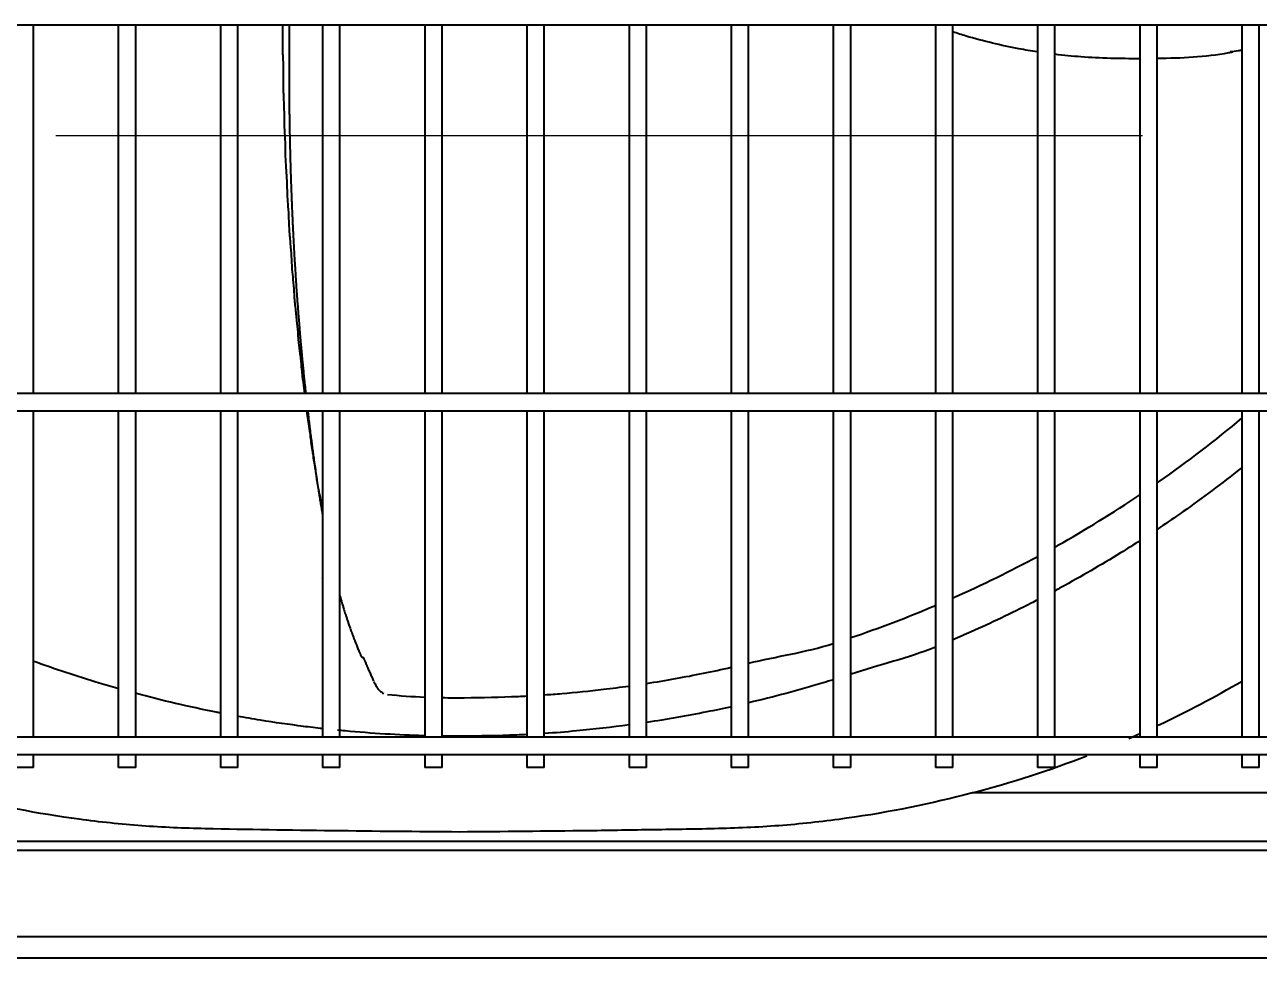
# Model space of a CAD drawing. Extents: x 58467 to 79089, y -33726 to -17391.
# Drawn here: x 78393.73 to 78422.12, y -19757.97 to -19736.5 of the extents above; entities that cross this region are included whole.
import ezdxf
from ezdxf.enums import TextEntityAlignment as Align

# ---------------------------------------------------------------- set-up
doc = ezdxf.new("R2010")
doc.units = 0
doc.header["$LTSCALE"] = 100
doc.linetypes.add('DASHDOT2', pattern=[0.5, 0.25, -0.125, 0, -0.125])
doc.layers.add('+ENTE-ST-DOSEME USTU KONDDRENAJ', color=110, linetype='DOSEMEUSTUKONDENSDRENAJ_LINE', lineweight=40)
doc.layers.add('BA_axis', color=5, linetype='DASHDOT2')
doc.styles.add('text1', font='arial.ttf', dxfattribs={"height": 20})
doc.linetypes.add('DOSEMEUSTUKONDENSDRENAJ_LINE', pattern='A,300,-40,["CD",Standard,S=15,R=0,X=-35,Y=-7.5],0', length=340)

# ---------------------------------------------------------------- blocks, each defined once
blk = doc.blocks.new('*U176')
blk.add_line((0, 0), (0, -696))
at = {"linetype": 'Continuous', "style": 'text1'}
blk.add_attdef('1', text='', height=40, dxfattribs=at).set_placement((0, 38), align=Align.MIDDLE)
blk = doc.blocks.new('AXIS')
at = {"layer": 'BA_axis', "xscale": -1, "rotation": 270}
blk.add_blockref('*U176', (4176.09, -32187.267), dxfattribs=at)
blk = doc.blocks.new('4. KAT SOL')
at = {"color": 3}
for p, q in [((54065.897, -32437.586, -3.539), (54184.259, -32437.586, -3.539)), ((54084.517, -32446.064, -3.539), (54084.517, -32437.585, -3.539)), ((54086.467, -32437.585, -3.539), (54086.467, -32446.064, -3.539)), ((54086.867, -32446.064, -3.539), (54086.867, -32437.585, -3.539)), ((54088.816, -32437.585, -3.539), (54088.816, -32446.064, -3.539)), ((54089.216, -32446.064, -3.539), (54089.216, -32437.585, -3.539)), ((54091.166, -32437.585, -3.539), (54091.166, -32446.064, -3.539)), ((54091.566, -32446.064, -3.539), (54091.566, -32437.585, -3.539)), ((54093.516, -32437.585, -3.539), (54093.516, -32446.064, -3.539)), ((54093.916, -32446.064, -3.539), (54093.916, -32437.585, -3.539)), ((54095.865, -32437.585, -3.539), (54095.865, -32446.064, -3.539)), ((54096.265, -32446.064, -3.539), (54096.265, -32437.585, -3.539)), ((54098.215, -32437.585, -3.539), (54098.215, -32446.064, -3.539)), ((54098.615, -32446.064, -3.539), (54098.615, -32437.585, -3.539)), ((54100.565, -32437.585, -3.539), (54100.565, -32446.064, -3.539)), ((54100.965, -32446.064, -3.539), (54100.965, -32437.585, -3.539)), ((54102.914, -32437.585, -3.539), (54102.914, -32446.064, -3.539)), ((54103.314, -32446.064, -3.539), (54103.314, -32437.585, -3.539)), ((54105.264, -32437.585, -3.539), (54105.264, -32446.064, -3.539)), ((54105.664, -32446.064, -3.539), (54105.664, -32437.585, -3.539)), ((54107.613, -32437.585, -3.539), (54107.613, -32446.064, -3.539)), ((54108.013, -32446.064, -3.539), (54108.013, -32437.585, -3.539)), ((54109.963, -32437.585, -3.539), (54109.963, -32446.064, -3.539)), ((54110.363, -32446.064, -3.539), (54110.363, -32437.585, -3.539)), ((54112.313, -32437.585, -3.539), (54112.313, -32446.064, -3.539)), ((54112.713, -32446.064, -3.539), (54112.713, -32437.585, -3.539)), ((54184.259, -32446.064, -3.539), (54065.897, -32446.064, -3.539)), ((54065.897, -32446.464, -3.539), (54184.259, -32446.464, -3.539)), ((54084.517, -32453.969, -3.539), (54084.517, -32446.464, -3.539)), ((54086.467, -32446.464, -3.539), (54086.467, -32453.969, -3.539)), ((54086.867, -32453.969, -3.539), (54086.867, -32446.464, -3.539)), ((54088.816, -32446.464, -3.539), (54088.816, -32453.969, -3.539)), ((54089.216, -32453.969, -3.539), (54089.216, -32446.464, -3.539)), ((54091.166, -32446.464, -3.539), (54091.166, -32453.969, -3.539)), ((54091.566, -32453.969, -3.539), (54091.566, -32446.464, -3.539)), ((54093.516, -32446.464, -3.539), (54093.516, -32453.969, -3.539)), ((54093.916, -32453.969, -3.539), (54093.916, -32446.464, -3.539)), ((54095.865, -32446.464, -3.539), (54095.865, -32453.969, -3.539)), ((54096.265, -32453.969, -3.539), (54096.265, -32446.464, -3.539)), ((54098.215, -32446.464, -3.539), (54098.215, -32453.969, -3.539)), ((54098.615, -32453.969, -3.539), (54098.615, -32446.464, -3.539)), ((54100.565, -32446.464, -3.539), (54100.565, -32453.969, -3.539)), ((54100.965, -32453.969, -3.539), (54100.965, -32446.464, -3.539)), ((54102.914, -32446.464, -3.539), (54102.914, -32453.969, -3.539)), ((54103.314, -32453.969, -3.539), (54103.314, -32446.464, -3.539)), ((54105.264, -32446.464, -3.539), (54105.264, -32453.969, -3.539)), ((54105.664, -32453.969, -3.539), (54105.664, -32446.464, -3.539)), ((54107.613, -32446.464, -3.539), (54107.613, -32453.969, -3.539)), ((54108.013, -32453.969, -3.539), (54108.013, -32446.464, -3.539)), ((54109.963, -32446.464, -3.539), (54109.963, -32453.969, -3.539)), ((54110.363, -32453.969, -3.539), (54110.363, -32446.464, -3.539)), ((54112.313, -32446.464, -3.539), (54112.313, -32453.969, -3.539)), ((54112.713, -32453.969, -3.539), (54112.713, -32446.464, -3.539)), ((54091.159, -32450.321, -3.539), (54091.166, -32450.321, -3.539)), ((54091.159, -32450.321, -3.539), (54091.166, -32450.334, -3.539)), ((54177.76, -32453.969, -3.539), (54072.305, -32453.969, -3.539)), ((54072.305, -32454.369, -3.539), (54177.76, -32454.369, -3.539)), ((54084.517, -32454.669, -3.539), (54084.517, -32454.369, -3.539)), ((54086.467, -32454.369, -3.539), (54086.467, -32454.669, -3.539)), ((54086.867, -32454.669, -3.539), (54086.867, -32454.369, -3.539)), ((54088.816, -32454.369, -3.539), (54088.816, -32454.669, -3.539)), ((54089.216, -32454.669, -3.539), (54089.216, -32454.369, -3.539)), ((54091.166, -32454.369, -3.539), (54091.166, -32454.669, -3.539)), ((54091.566, -32454.669, -3.539), (54091.566, -32454.369, -3.539)), ((54093.516, -32454.369, -3.539), (54093.516, -32454.669, -3.539)), ((54093.916, -32454.669, -3.539), (54093.916, -32454.369, -3.539)), ((54095.865, -32454.369, -3.539), (54095.865, -32454.669, -3.539)), ((54096.265, -32454.669, -3.539), (54096.265, -32454.369, -3.539)), ((54098.215, -32454.369, -3.539), (54098.215, -32454.669, -3.539)), ((54098.615, -32454.669, -3.539), (54098.615, -32454.369, -3.539)), ((54100.565, -32454.369, -3.539), (54100.565, -32454.669, -3.539)), ((54100.965, -32454.669, -3.539), (54100.965, -32454.369, -3.539)), ((54102.914, -32454.369, -3.539), (54102.914, -32454.669, -3.539)), ((54103.314, -32454.669, -3.539), (54103.314, -32454.369, -3.539)), ((54105.264, -32454.369, -3.539), (54105.264, -32454.669, -3.539)), ((54105.664, -32454.669, -3.539), (54105.664, -32454.369, -3.539)), ((54107.613, -32454.369, -3.539), (54107.613, -32454.669, -3.539)), ((54108.013, -32454.669, -3.539), (54108.013, -32454.369, -3.539)), ((54109.963, -32454.369, -3.539), (54109.963, -32454.669, -3.539)), ((54110.363, -32454.669, -3.539), (54110.363, -32454.369, -3.539)), ((54112.313, -32454.369, -3.539), (54112.313, -32454.669, -3.539)), ((54112.713, -32454.669, -3.539), (54112.713, -32454.369, -3.539)), ((54084.517, -32454.669, -3.539), (54084.117, -32454.669, -3.539)), ((54086.867, -32454.669, -3.539), (54086.467, -32454.669, -3.539)), ((54089.216, -32454.669, -3.539), (54088.816, -32454.669, -3.539)), ((54091.566, -32454.669, -3.539), (54091.166, -32454.669, -3.539)), ((54093.916, -32454.669, -3.539), (54093.516, -32454.669, -3.539)), ((54096.265, -32454.669, -3.539), (54095.865, -32454.669, -3.539)), ((54098.615, -32454.669, -3.539), (54098.215, -32454.669, -3.539)), ((54100.965, -32454.669, -3.539), (54100.565, -32454.669, -3.539)), ((54103.314, -32454.669, -3.539), (54102.914, -32454.669, -3.539)), ((54105.664, -32454.669, -3.539), (54105.264, -32454.669, -3.539)), ((54108.013, -32454.669, -3.539), (54107.613, -32454.669, -3.539)), ((54110.363, -32454.669, -3.539), (54109.963, -32454.669, -3.539)), ((54112.713, -32454.669, -3.539), (54112.313, -32454.669, -3.539)), ((54114.485, -32455.249, -3.539), (54106.115, -32455.249, -3.539)), ((54072.585, -32456.361, -3.539), (54177.438, -32456.361, -3.539)), ((54177.59, -32456.573, -3.539), (54072.432, -32456.573, -3.539)), ((54067.032, -32458.552, -3.539), (54183.081, -32458.552, -3.539)), ((54183.081, -32459.052, -3.539), (54067.032, -32459.052, -3.539))]:
    blk.add_line(p, q, dxfattribs=at)
for points, knots in [([(54090.242, -32437.595, -3.539), (54090.244, -32437.651, -3.539), (54090.248, -32437.81, -3.539), (54090.246, -32437.975, -3.539), (54090.244, -32438.138, -3.539), (54090.244, -32438.221, -3.539), (54090.254, -32438.374, -3.539), (54090.262, -32438.552, -3.539), (54090.257, -32438.769, -3.539), (54090.256, -32439.022, -3.539), (54090.271, -32439.308, -3.539), (54090.28, -32439.537, -3.539), (54090.28, -32439.718, -3.539), (54090.28, -32439.841, -3.539), (54090.285, -32439.962, -3.539), (54090.299, -32440.129, -3.539), (54090.304, -32440.322, -3.539), (54090.306, -32440.543, -3.539), (54090.315, -32440.782, -3.539), (54090.335, -32441.035, -3.539), (54090.346, -32441.25, -3.539), (54090.349, -32441.423, -3.539), (54090.352, -32441.58, -3.539), (54090.374, -32441.786, -3.539), (54090.384, -32442.009, -3.539), (54090.392, -32442.223, -3.539), (54090.407, -32442.455, -3.539), (54090.432, -32442.7, -3.539), (54090.448, -32442.913, -3.539), (54090.455, -32443.088, -3.539), (54090.463, -32443.251, -3.539), (54090.491, -32443.462, -3.539), (54090.505, -32443.693, -3.539), (54090.519, -32443.911, -3.539), (54090.541, -32444.141, -3.539), (54090.571, -32444.38, -3.539), (54090.59, -32444.593, -3.539), (54090.602, -32444.773, -3.539), (54090.618, -32444.944, -3.539), (54090.653, -32445.161, -3.539), (54090.672, -32445.417, -3.539), (54090.695, -32445.644, -3.539), (54090.723, -32445.851, -3.539), (54090.742, -32445.983, -3.539), (54090.753, -32446.066, -3.539)], [0, 0, 0, 0, 0.020993, 0.060732, 0.0678, 0.074162, 0.086897, 0.117658, 0.135798, 0.155524, 0.197696, 0.23796, 0.254024, 0.266902, 0.278583, 0.291499, 0.323077, 0.341369, 0.36095, 0.402348, 0.440072, 0.454754, 0.466698, 0.490617, 0.521317, 0.539051, 0.558332, 0.59936, 0.637234, 0.652147, 0.664401, 0.689266, 0.720818, 0.739028, 0.758563, 0.799999, 0.837338, 0.851752, 0.864099, 0.891017, 0.924896, 0.944238, 0.965101, 1, 1, 1, 1]), ([(54090.398, -32437.588, -3.539), (54090.398, -32437.626, -3.539), (54090.397, -32437.698, -3.539), (54090.396, -32437.817, -3.539), (54090.395, -32437.946, -3.539), (54090.395, -32438.093, -3.539), (54090.394, -32438.238, -3.539), (54090.394, -32438.385, -3.539), (54090.394, -32438.533, -3.539), (54090.394, -32438.666, -3.539), (54090.395, -32438.818, -3.539), (54090.395, -32438.954, -3.539), (54090.396, -32439.122, -3.539), (54090.397, -32439.254, -3.539), (54090.399, -32439.419, -3.539), (54090.4, -32439.55, -3.539), (54090.403, -32439.714, -3.539), (54090.405, -32439.846, -3.539), (54090.407, -32440.01, -3.539), (54090.41, -32440.142, -3.539), (54090.414, -32440.309, -3.539), (54090.417, -32440.444, -3.539), (54090.421, -32440.614, -3.539), (54090.425, -32440.765, -3.539), (54090.43, -32440.931, -3.539), (54090.434, -32441.078, -3.539), (54090.439, -32441.226, -3.539), (54090.445, -32441.39, -3.539), (54090.45, -32441.537, -3.539), (54090.457, -32441.701, -3.539), (54090.463, -32441.849, -3.539), (54090.471, -32442.015, -3.539), (54090.478, -32442.166, -3.539), (54090.485, -32442.317, -3.539), (54090.493, -32442.482, -3.539), (54090.501, -32442.628, -3.539), (54090.51, -32442.79, -3.539), (54090.518, -32442.935, -3.539), (54090.528, -32443.097, -3.539), (54090.538, -32443.258, -3.539), (54090.547, -32443.403, -3.539), (54090.558, -32443.565, -3.539), (54090.568, -32443.712, -3.539), (54090.58, -32443.876, -3.539), (54090.591, -32444.023, -3.539), (54090.602, -32444.167, -3.539), (54090.615, -32444.326, -3.539), (54090.627, -32444.484, -3.539), (54090.641, -32444.641, -3.539), (54090.654, -32444.799, -3.539), (54090.667, -32444.94, -3.539), (54090.681, -32445.097, -3.539), (54090.694, -32445.239, -3.539), (54090.71, -32445.398, -3.539), (54090.724, -32445.541, -3.539), (54090.738, -32445.683, -3.539), (54090.754, -32445.838, -3.539), (54090.768, -32445.965, -3.539), (54090.776, -32446.045, -3.539), (54090.778, -32446.064, -3.539)], [0, 0, 0, 0, 0.013718, 0.025238, 0.042517, 0.059796, 0.077075, 0.094355, 0.111634, 0.128913, 0.140433, 0.163472, 0.174991, 0.19803, 0.20955, 0.232588, 0.244108, 0.267147, 0.278666, 0.301705, 0.313225, 0.336264, 0.347783, 0.370822, 0.388101, 0.405381, 0.42266, 0.439939, 0.462978, 0.474498, 0.497537, 0.514816, 0.532095, 0.549374, 0.566653, 0.589692, 0.601212, 0.624251, 0.64153, 0.658809, 0.681848, 0.693368, 0.716407, 0.733686, 0.750965, 0.768244, 0.785524, 0.808563, 0.825842, 0.843121, 0.86616, 0.877679, 0.900718, 0.917998, 0.935277, 0.952556, 0.969835, 0.992874, 1, 1, 1, 1]), ([(54107.612, -32438.212, -3.539), (54107.469, -32438.19, -3.539), (54106.916, -32438.096, -3.539), (54106.264, -32437.942, -3.539), (54105.762, -32437.784, -3.539), (54105.66, -32437.75, -3.539)], [0, 0, 0, 0, 0.217085, 0.84018, 1, 1, 1, 1]), ([(54112.097, -32438.218, -3.539), (54112.067, -32438.224, -3.539), (54111.5, -32438.334, -3.539), (54110.917, -32438.358, -3.539), (54110.364, -32438.365, -3.539)], [0, 0, 0, 0, 0.052096, 1, 1, 1, 1]), ([(54112.316, -32438.176, -3.539), (54112.286, -32438.18, -3.539), (54112.196, -32438.192, -3.539), (54112.105, -32438.204, -3.539), (54112.045, -32438.212, -3.539)], [0, 0, 0, 0, 0.329472, 1, 1, 1, 1]), ([(54109.963, -32438.368, -3.539), (54109.512, -32438.369, -3.539), (54108.861, -32438.355, -3.539), (54108.211, -32438.291, -3.539), (54108.012, -32438.267, -3.539)], [0, 0, 0, 0, 0.693143, 1, 1, 1, 1]), ([(54090.798, -32446.464, -3.539), (54090.8, -32446.483, -3.539), (54090.82, -32446.642, -3.539), (54090.861, -32446.845, -3.539), (54090.888, -32447.108, -3.539), (54090.92, -32447.358, -3.539), (54090.967, -32447.622, -3.539), (54091.002, -32447.845, -3.539), (54091.027, -32448.03, -3.539), (54091.054, -32448.198, -3.539), (54091.101, -32448.4, -3.539), (54091.135, -32448.612, -3.539), (54091.157, -32448.759, -3.539), (54091.166, -32448.81, -3.539), (54091.166, -32448.813, -3.539)], [0, 0, 0, 0, 0.022704, 0.188294, 0.255944, 0.328946, 0.48653, 0.631631, 0.688105, 0.734898, 0.828723, 0.938324, 0.99671, 1, 1, 1, 1]), ([(54090.824, -32446.464, -3.539), (54090.827, -32446.494, -3.539), (54090.838, -32446.585, -3.539), (54090.852, -32446.706, -3.539), (54090.871, -32446.857, -3.539), (54090.888, -32446.994, -3.539), (54090.908, -32447.146, -3.539), (54090.926, -32447.283, -3.539), (54090.944, -32447.418, -3.539), (54090.964, -32447.566, -3.539), (54090.983, -32447.697, -3.539), (54091.004, -32447.843, -3.539), (54091.021, -32447.959, -3.539), (54091.042, -32448.104, -3.539), (54091.062, -32448.233, -3.539), (54091.085, -32448.377, -3.539), (54091.106, -32448.506, -3.539), (54091.127, -32448.635, -3.539), (54091.147, -32448.755, -3.539), (54091.161, -32448.831, -3.539), (54091.166, -32448.864, -3.539)], [0, 0, 0, 0, 0.03653, 0.110211, 0.147051, 0.220732, 0.275993, 0.331254, 0.386515, 0.441776, 0.515457, 0.552298, 0.625979, 0.66282, 0.736501, 0.791762, 0.847023, 0.902283, 0.957544, 1, 1, 1, 1]), ([(54110.364, -32448.122, -3.539), (54110.379, -32448.111, -3.539), (54111.044, -32447.648, -3.539), (54111.698, -32447.148, -3.539), (54112.32, -32446.627, -3.539)], [0, 0, 0, 0, 0.02383, 1, 1, 1, 1]), ([(54112.324, -32447.761, -3.539), (54112.284, -32447.792, -3.539), (54112.026, -32447.996, -3.539), (54111.547, -32448.362, -3.539), (54110.932, -32448.805, -3.539), (54110.535, -32449.076, -3.539), (54110.364, -32449.19, -3.539)], [0, 0, 0, 0, 0.062992, 0.40604, 0.74536, 1, 1, 1, 1]), ([(54108.014, -32449.593, -3.539), (54108.036, -32449.581, -3.539), (54108.694, -32449.212, -3.539), (54109.346, -32448.811, -3.539), (54109.968, -32448.393, -3.539)], [0, 0, 0, 0, 0.033617, 1, 1, 1, 1]), ([(54109.974, -32449.446, -3.539), (54109.824, -32449.542, -3.539), (54109.448, -32449.779, -3.539), (54108.842, -32450.142, -3.539), (54108.337, -32450.426, -3.539), (54108.06, -32450.576, -3.539), (54108.015, -32450.6, -3.539)], [0, 0, 0, 0, 0.235493, 0.585637, 0.931817, 1, 1, 1, 1]), ([(54105.664, -32450.766, -3.539), (54105.675, -32450.761, -3.539), (54106.329, -32450.472, -3.539), (54106.981, -32450.154, -3.539), (54107.617, -32449.811, -3.539)], [0, 0, 0, 0, 0.017477, 1, 1, 1, 1]), ([(54091.566, -32450.717, -3.539), (54091.575, -32450.75, -3.539), (54091.595, -32450.82, -3.539), (54091.622, -32450.915, -3.539), (54091.651, -32451.01, -3.539), (54091.681, -32451.109, -3.539), (54091.712, -32451.205, -3.539), (54091.739, -32451.288, -3.539), (54091.767, -32451.37, -3.539), (54091.8, -32451.463, -3.539), (54091.833, -32451.555, -3.539), (54091.862, -32451.634, -3.539), (54091.892, -32451.712, -3.539), (54091.921, -32451.789, -3.539), (54091.956, -32451.875, -3.539), (54091.986, -32451.949, -3.539), (54092.016, -32452.021, -3.539), (54092.041, -32452.082, -3.539), (54092.066, -32452.143, -3.539), (54092.095, -32452.117, -3.539), (54092.124, -32452.183, -3.539), (54092.152, -32452.249, -3.539), (54092.174, -32452.3, -3.539), (54092.198, -32452.356, -3.539), (54092.218, -32452.401, -3.539), (54092.242, -32452.455, -3.539), (54092.259, -32452.496, -3.539), (54092.28, -32452.543, -3.539), (54092.298, -32452.585, -3.539), (54092.314, -32452.62, -3.539), (54092.33, -32452.657, -3.539), (54092.337, -32452.673, -3.539), (54092.339, -32452.677, -3.539)], [0, 0, 0, 0, 0.039009, 0.083366, 0.112937, 0.157294, 0.201651, 0.231222, 0.260794, 0.305151, 0.349508, 0.379079, 0.40865, 0.453007, 0.482579, 0.526936, 0.556507, 0.586078, 0.61565, 0.645221, 0.689578, 0.71915, 0.748721, 0.778292, 0.807864, 0.837435, 0.867006, 0.896578, 0.926149, 0.95572, 0.985292, 1, 1, 1, 1]), ([(54107.621, -32450.808, -3.539), (54107.568, -32450.835, -3.539), (54107.288, -32450.98, -3.539), (54106.777, -32451.231, -3.539), (54106.178, -32451.508, -3.539), (54105.807, -32451.669, -3.539), (54105.669, -32451.728, -3.539)], [0, 0, 0, 0, 0.082272, 0.438667, 0.790874, 1, 1, 1, 1]), ([(54086.461, -32452.85, -3.539), (54086.316, -32452.809, -3.539), (54085.658, -32452.617, -3.539), (54085.007, -32452.401, -3.539), (54084.505, -32452.219, -3.539)], [0, 0, 0, 0, 0.22069, 1, 1, 1, 1]), ([(54098.615, -32452.733, -3.539), (54098.839, -32452.698, -3.539), (54099.489, -32452.59, -3.539), (54100.138, -32452.458, -3.539), (54100.565, -32452.361, -3.539)], [0, 0, 0, 0, 0.345093, 1, 1, 1, 1]), ([(54092.348, -32452.698, -3.539), (54092.365, -32452.729, -3.539), (54092.401, -32452.794, -3.539), (54092.442, -32452.868, -3.539), (54092.497, -32452.917, -3.539), (54092.548, -32452.95, -3.539), (54092.576, -32452.964, -3.539)], [0, 0, 0, 0, 0.181976, 0.413188, 0.708779, 1, 1, 1, 1]), ([(54102.917, -32452.646, -3.539), (54102.838, -32452.67, -3.539), (54102.196, -32452.867, -3.539), (54101.546, -32453.041, -3.539), (54100.972, -32453.177, -3.539)], [0, 0, 0, 0, 0.122391, 1, 1, 1, 1]), ([(54088.816, -32453.413, -3.539), (54088.783, -32453.407, -3.539), (54088.126, -32453.278, -3.539), (54087.473, -32453.125, -3.539), (54086.859, -32452.96, -3.539)], [0, 0, 0, 0, 0.049766, 1, 1, 1, 1]), ([(54096.266, -32452.994, -3.539), (54096.4, -32452.985, -3.539), (54096.854, -32452.951, -3.539), (54097.503, -32452.885, -3.539), (54098.019, -32452.819, -3.539), (54098.215, -32452.792, -3.539)], [0, 0, 0, 0, 0.205527, 0.696848, 1, 1, 1, 1]), ([(54093.917, -32453.059, -3.539), (54094.087, -32453.061, -3.539), (54094.674, -32453.061, -3.539), (54095.323, -32453.047, -3.539), (54095.801, -32453.023, -3.539), (54095.866, -32453.019, -3.539)], [0, 0, 0, 0, 0.25942, 0.898801, 1, 1, 1, 1]), ([(54100.57, -32453.269, -3.539), (54100.382, -32453.31, -3.539), (54099.735, -32453.446, -3.539), (54099.084, -32453.56, -3.539), (54098.62, -32453.63, -3.539)], [0, 0, 0, 0, 0.290991, 1, 1, 1, 1]), ([(54091.164, -32453.772, -3.539), (54091.019, -32453.756, -3.539), (54090.542, -32453.699, -3.539), (54089.891, -32453.606, -3.539), (54089.387, -32453.52, -3.539), (54089.212, -32453.488, -3.539)], [0, 0, 0, 0, 0.222526, 0.729479, 1, 1, 1, 1]), ([(54093.515, -32453.936, -3.539), (54093.508, -32453.936, -3.539), (54093.206, -32453.928, -3.539), (54092.595, -32453.899, -3.539), (54091.934, -32453.849, -3.539), (54091.569, -32453.814, -3.539), (54091.511, -32453.808, -3.539)], [0, 0, 0, 0, 0.009862, 0.452008, 0.912782, 1, 1, 1, 1]), ([(54098.22, -32453.687, -3.539), (54097.816, -32453.741, -3.539), (54097.166, -32453.815, -3.539), (54096.514, -32453.868, -3.539), (54096.268, -32453.885, -3.539)], [0, 0, 0, 0, 0.622175, 1, 1, 1, 1]), ([(54095.867, -32453.908, -3.539), (54095.789, -32453.912, -3.539), (54095.282, -32453.936, -3.539), (54094.774, -32453.942, -3.539), (54094.345, -32453.948, -3.539)], [0, 0, 0, 0, 0.15493, 1, 1, 1, 1]), ([(54106.115, -32455.249, -3.539), (54105.159, -32455.502, -3.539), (54104.194, -32455.696, -3.539), (54102.733, -32455.902, -3.539), (54102.244, -32455.957, -3.539), (54101.261, -32456.036, -3.539), (54100.768, -32456.059, -3.539), (54099.777, -32456.084, -3.539), (54099.28, -32456.09, -3.539), (54098.288, -32456.106, -3.539), (54097.792, -32456.114, -3.539), (54096.303, -32456.133, -3.539), (54095.309, -32456.142, -3.539), (54094.316, -32456.149, -3.539)], [0, 0, 0, 0, 0.25, 0.25, 0.375, 0.375, 0.5, 0.5, 0.625, 0.625, 0.75, 0.75, 1, 1, 1, 1]), ([(54094.316, -32456.149, -3.539), (54093.341, -32456.143, -3.539), (54092.366, -32456.133, -3.539), (54090.416, -32456.108, -3.539), (54089.441, -32456.095, -3.539), (54087.979, -32456.063, -3.539), (54087.491, -32456.043, -3.539), (54086.523, -32455.97, -3.539), (54086.043, -32455.919, -3.539), (54084.616, -32455.727, -3.539), (54083.683, -32455.546, -3.539), (54082.766, -32455.313, -3.539)], [0, 0, 0, 0, 0.25, 0.25, 0.5, 0.5, 0.625, 0.625, 0.75, 0.75, 1, 1, 1, 1])]:
    blk.add_open_spline(points, degree=3, knots=knots, dxfattribs=at)
for points in [[(54103.315, -32451.68, -3.539), (54103.965, -32451.46, -3.539), (54104.615, -32451.214, -3.539), (54105.265, -32450.939, -3.539)], [(54100.965, -32452.267, -3.539), (54101.613, -32452.109, -3.539), (54102.263, -32452.021, -3.539), (54102.914, -32451.812, -3.539)], [(54105.266, -32451.896, -3.539), (54104.627, -32452.158, -3.539), (54103.978, -32452.302, -3.539), (54103.322, -32452.517, -3.539)], [(54110.385, -32453.693, -3.539), (54111.042, -32453.384, -3.539), (54111.687, -32453.045, -3.539), (54112.318, -32452.678, -3.539)], [(54092.662, -32452.986, -3.539), (54092.948, -32453.014, -3.539), (54093.233, -32453.035, -3.539), (54093.516, -32453.047, -3.539)], [(54094.345, -32453.948, -3.539), (54094.202, -32453.947, -3.539), (54094.059, -32453.945, -3.539), (54093.915, -32453.944, -3.539)], [(54109.715, -32453.997, -3.539), (54109.804, -32453.958, -3.539), (54109.892, -32453.919, -3.539), (54109.98, -32453.88, -3.539)], [(54106.115, -32455.249, -3.539), (54107.012, -32455.012, -3.539), (54107.89, -32454.727, -3.539), (54108.748, -32454.395, -3.539)]]:
    blk.add_open_spline(points, degree=3, dxfattribs=at)

msp = doc.modelspace()

# ---------------------------------------------------------------- block references
at = {"layer": '+ENTE-ST-DOSEME USTU KONDDRENAJ', "color": 3, "linetype": 'Continuous'}
msp.add_blockref('4. KAT SOL', (24309.411, 12701.082), dxfattribs=at)
at = {"layer": 'BA_axis'}
msp.add_blockref('AXIS', (74644.149, 12448.205), dxfattribs=at)

doc.saveas('drawing.dxf')
